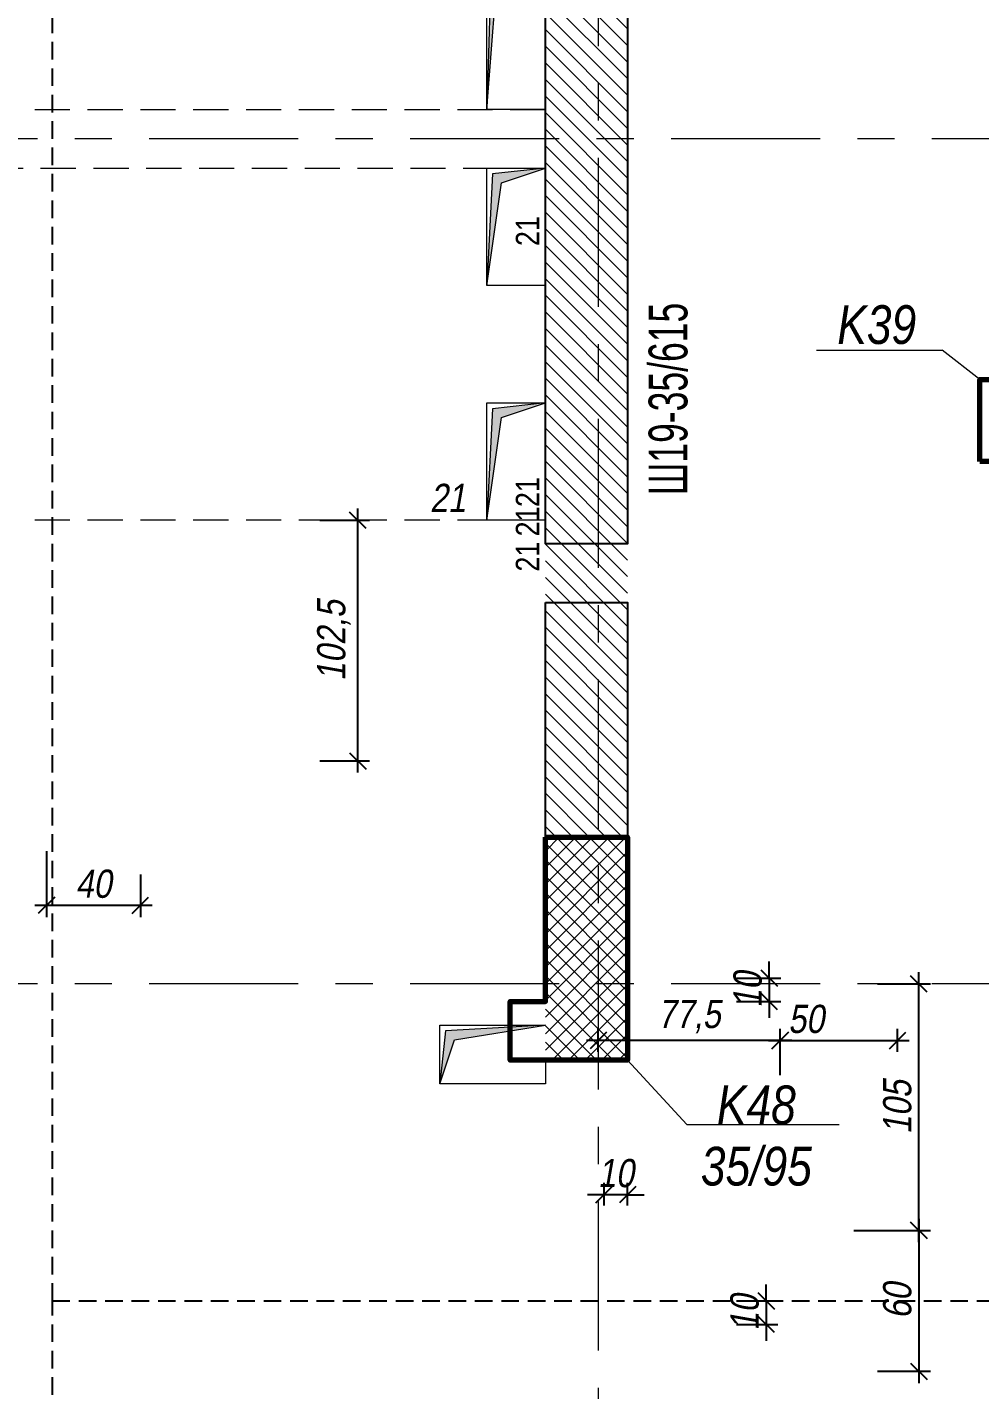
# Model space of a CAD drawing. Header units: millimetres. Extents: x 15565 to 20040, y -491 to 2778.
# Drawn here: x 16602 to 17008, y 1261 to 1841 of the extents above; entities that cross this region are included whole.
import ezdxf

# ---------------------------------------------------------------- set-up
doc = ezdxf.new("R2010")
doc.units = ezdxf.units.MM
doc.header["$PDMODE"] = 35
for name, pattern in [('Grid Line', [111.125, 63.5, -15.875, 15.875, -15.875]), ('HIDDEN', [0.375, 0.25, -0.125]), ('Hidden 3mm', [22.5, 15, -7.5])]:
    doc.linetypes.add(name, pattern=pattern)
doc.layers.get('Defpoints').update_dxf_attribs({"color": 6})
for name, color, linetype, lineweight in [('A-ANNO-DIMS', 41, 'Continuous', 9), ('A-DETL-GENF', 92, 'Continuous', 18), ('A-FLOR-HDLN', 132, 'Hidden 3mm', 18), ('A-WALL-IDEN', 52, 'Continuous', 9), ('A-WALL-PATT', 7, 'Continuous', 50), ('C- оси', 1, 'Continuous', 9), ('S-COLS', 126, 'Continuous', 70), ('S-COLS-IDEN', 50, 'Continuous', 9), ('S-COLS_H', 7, 'Continuous', 70), ('греди', 4, 'Continuous', 25), ('гредиOther', 4, 'Continuous', 25), ('стени', 3, 'Continuous', 25)]:
    doc.layers.add(name, color=color, linetype=linetype, lineweight=lineweight)
doc.layers.add('GA_X', color=41, linetype='Continuous')
doc.layers.add('GA_Y', color=41, linetype='Continuous')
doc.styles.add('Arial Narrow_2', font='ARIALN.TTF', dxfattribs={"width": 0.8, "height": 16.5})
doc.styles.add('Arial Narrow_I', font='ARIALNI.TTF', dxfattribs={"height": 12})
doc.styles.add('Arial Narrow_I_1', font='ARIALNI.TTF', dxfattribs={"height": 16.5})
doc.styles.add('arn', font='ARIALN.TTF')
doc.styles.add('text', font='ARIALN.TTF', dxfattribs={"oblique": 10})
doc.dimstyles.new('arm', dxfattribs={"dimtxt": 10, "dimasz": 7, "dimexe": 5, "dimexo": 5, "dimgap": 3, "dimtad": 1, "dimdec": 1, "dimrnd": 0.5, "dimzin": 9, "dimtxsty": 'arn', "dimblk": 'OBLIQUE', "dimcen": -2.5, "dimdle": 5, "dimse1": 1, "dimse2": 1, "dimsd1": 1, "dimsd2": 1, "dimclrd": 256, "dimclre": 256, "dimclrt": 21, "dimadec": 0, "dimazin": 0, "dimtfac": 1, "dimtdec": 1, "dimtix": 1, "dimtmove": 2, "dimatfit": 3, "dimldrblk": 'DOT', "dimfxl": 1, "dimlwd": -1, "dimlwe": -1, "dimarcsym": 0})
doc.dimstyles.new('S&P', dxfattribs={"dimtxt": 12, "dimasz": 7, "dimexe": 5, "dimexo": 5, "dimgap": 3, "dimtad": 1, "dimdec": 1, "dimrnd": 0.5, "dimzin": 9, "dimtxsty": 'text', "dimblk": 'OBLIQUE', "dimcen": -2.5, "dimdle": 5, "dimclrd": 256, "dimclre": 256, "dimclrt": 21, "dimadec": 0, "dimazin": 0, "dimtfac": 1, "dimtdec": 1, "dimtix": 1, "dimtmove": 2, "dimatfit": 3, "dimldrblk": 'DOT', "dimfxl": 1, "dimlwd": -1, "dimlwe": -1, "dimarcsym": 0})
doc.dimstyles.new('Външни_дименсии_0_5_3', dxfattribs={"dimscale": 30.48, "dimtxt": 12.281172, "dimasz": 0.295276, "dimexe": 0.246063, "dimexo": 0.246063, "dimgap": 0.098425, "dimtad": 1, "dimdec": 1, "dimrnd": 0.5, "dimdsep": 46, "dimtxsty": 'Arial Narrow_I', "dimblk1": 'OBLIQUE', "dimblk2": 'OBLIQUE', "dimsah": 1, "dimcen": 0.09, "dimdle": 0.246063, "dimazin": 0, "dimtfac": 1, "dimtdec": 4, "dimtix": 1, "dimtmove": 0, "dimatfit": 3, "dimfxl": 1, "dimtvp": 1, "dimtolj": 1, "dimtzin": 0, "dimarcsym": 0})

# ---------------------------------------------------------------- blocks, each defined once
blk = doc.blocks.new('*D25')
at = {"layer": 'Defpoints', "color": 0, "transparency": 16777216}
for p in [(16825.46, 1762.33), (16825.46, 1762.33), (16825.46, 1741.33)]:
    blk.add_point(p, dxfattribs=at)
at = {"layer": 'GA_X', "color": 21, "transparency": 16777216, "insert": (16815.36, 1754.33), "char_height": 10, "attachment_point": 5, "rotation": 90, "style": 'arn'}
blk.add_mtext('21', dxfattribs=at)
blk = doc.blocks.new('_Dot')
at = {"color": 0, "linetype": 'ByBlock', "lineweight": -2}
blk.add_line((-0.5, 0), (-1, 0), dxfattribs=at)
at = {"color": 0, "linetype": 'ByBlock', "const_width": 0.5}
blk.add_lwpolyline([(-0.25, 0, 1), (0.25, 0, 1)], format="xyb", close=True, dxfattribs=at)
blk = doc.blocks.new('_Oblique')
at = {"color": 0, "linetype": 'ByBlock', "lineweight": -2}
blk.add_line((-0.5, -0.5), (0.5, 0.5), dxfattribs=at)
blk = doc.blocks.new('*D26')
at = {"layer": 'Defpoints', "color": 0, "transparency": 16777216}
for p in [(16825.46, 1638.66), (16825.46, 1638.66), (16825.46, 1617.66)]:
    blk.add_point(p, dxfattribs=at)
at = {"layer": 'GA_X', "color": 21, "transparency": 16777216, "insert": (16815.36, 1630.66), "char_height": 10, "attachment_point": 5, "rotation": 90, "style": 'arn'}
blk.add_mtext('21', dxfattribs=at)
blk = doc.blocks.new('*D27')
at = {"layer": 'Defpoints', "color": 0, "transparency": 16777216}
for p in [(16825.46, 1623.66), (16825.46, 1623.66), (16825.46, 1602.66)]:
    blk.add_point(p, dxfattribs=at)
at = {"layer": 'GA_X', "color": 21, "transparency": 16777216, "insert": (16815.36, 1615.66), "char_height": 10, "attachment_point": 5, "rotation": 90, "style": 'arn'}
blk.add_mtext('21', dxfattribs=at)
blk = doc.blocks.new('*D30')
at = {"layer": 'Defpoints', "color": 0, "transparency": 16777216}
for p in [(16899.39, 1436.16), (16899.39, 1426.16), (16918.27, 1426.16)]:
    blk.add_point(p, dxfattribs=at)
at = {"layer": 'GA_X', "transparency": 16777216}
for p, q in [((16918.27, 1436.16), (16918.27, 1443.16)), ((16904.39, 1436.16), (16923.27, 1436.16)), ((16918.27, 1436.16), (16918.27, 1426.16)), ((16904.39, 1426.16), (16923.27, 1426.16)), ((16918.27, 1426.16), (16918.27, 1419.16))]:
    blk.add_line(p, q, dxfattribs=at)
at = {"layer": 'GA_X', "transparency": 16777216, "xscale": 7, "yscale": 7, "zscale": 7}
for p, rotation in [((16918.27, 1436.16), 270), ((16918.27, 1426.16), 90)]:
    blk.add_blockref('_Oblique', p, dxfattribs=dict(at, rotation=rotation))
at = {"layer": 'GA_X', "color": 21, "transparency": 16777216, "insert": (16909.14, 1431.16), "char_height": 12, "attachment_point": 5, "rotation": 90, "style": 'text'}
blk.add_mtext('10', dxfattribs=at)
blk = doc.blocks.new('*D31')
at = {"layer": 'Defpoints', "color": 0, "transparency": 16777216}
for p in [(16899.39, 1298.66), (16899.39, 1288.66), (16916.97, 1288.66)]:
    blk.add_point(p, dxfattribs=at)
at = {"layer": 'GA_X', "transparency": 16777216}
for p, q in [((16916.97, 1298.66), (16916.97, 1305.66)), ((16904.39, 1298.66), (16921.97, 1298.66)), ((16916.97, 1298.66), (16916.97, 1288.66)), ((16904.39, 1288.66), (16921.97, 1288.66)), ((16916.97, 1288.66), (16916.97, 1281.66))]:
    blk.add_line(p, q, dxfattribs=at)
at = {"layer": 'GA_X', "transparency": 16777216, "xscale": 7, "yscale": 7, "zscale": 7}
for p, rotation in [((16916.97, 1298.66), 270), ((16916.97, 1288.66), 90)]:
    blk.add_blockref('_Oblique', p, dxfattribs=dict(at, rotation=rotation))
at = {"layer": 'GA_X', "color": 21, "transparency": 16777216, "insert": (16907.85, 1293.66), "char_height": 12, "attachment_point": 5, "rotation": 90, "style": 'text'}
blk.add_mtext('10', dxfattribs=at)
blk = doc.blocks.new('*D93')
at = {"layer": 'Defpoints', "color": 0, "transparency": 16777216}
for p in [(16610.46, 1495.25), (16650.46, 1485.25), (16650.46, 1467.14)]:
    blk.add_point(p, dxfattribs=at)
at = {"layer": 'GA_X', "transparency": 16777216}
for p, q in [((16610.46, 1490.25), (16610.46, 1462.14)), ((16650.46, 1480.25), (16650.46, 1462.14)), ((16605.46, 1467.14), (16655.46, 1467.14))]:
    blk.add_line(p, q, dxfattribs=at)
at = {"layer": 'GA_X', "transparency": 16777216, "xscale": 7, "yscale": 7, "zscale": 7, "rotation": 180}
blk.add_blockref('_Oblique', (16610.46, 1467.14), dxfattribs=at)
at = {"layer": 'GA_X', "transparency": 16777216, "xscale": 7, "yscale": 7, "zscale": 7}
blk.add_blockref('_Oblique', (16650.46, 1467.14), dxfattribs=at)
at = {"layer": 'GA_X', "color": 21, "transparency": 16777216, "insert": (16630.46, 1476.26), "char_height": 12, "attachment_point": 5, "style": 'text'}
blk.add_mtext('40', dxfattribs=at)
blk = doc.blocks.new('*D94')
at = {"layer": 'Defpoints', "color": 0, "transparency": 16777216}
for p in [(16972.96, 1409.56), (16972.96, 1399.79), (16922.96, 1389.79)]:
    blk.add_point(p, dxfattribs=at)
at = {"layer": 'GA_X', "transparency": 16777216}
for p, q in [((16922.96, 1394.79), (16922.96, 1414.56)), ((16972.96, 1404.79), (16972.96, 1414.56)), ((16917.96, 1409.56), (16977.96, 1409.56))]:
    blk.add_line(p, q, dxfattribs=at)
at = {"layer": 'GA_X', "transparency": 16777216, "xscale": 7, "yscale": 7, "zscale": 7, "rotation": 180}
blk.add_blockref('_Oblique', (16922.96, 1409.56), dxfattribs=at)
at = {"layer": 'GA_X', "transparency": 16777216, "xscale": 7, "yscale": 7, "zscale": 7}
blk.add_blockref('_Oblique', (16972.96, 1409.56), dxfattribs=at)
at = {"layer": 'GA_X', "color": 21, "transparency": 16777216, "insert": (16933.99, 1418.68), "char_height": 12, "attachment_point": 5, "style": 'text'}
blk.add_mtext('50', dxfattribs=at)
blk = doc.blocks.new('*D95')
at = {"layer": 'Defpoints', "color": 0, "transparency": 16777216}
for p in [(16845.46, 1409.56), (16845.46, 1399.79), (16922.96, 1389.79)]:
    blk.add_point(p, dxfattribs=at)
at = {"layer": 'GA_X', "transparency": 16777216}
for p, q in [((16845.46, 1404.79), (16845.46, 1414.56)), ((16922.96, 1394.79), (16922.96, 1414.56)), ((16927.96, 1409.56), (16840.46, 1409.56))]:
    blk.add_line(p, q, dxfattribs=at)
at = {"layer": 'GA_X', "transparency": 16777216, "xscale": 7, "yscale": 7, "zscale": 7, "rotation": 180}
blk.add_blockref('_Oblique', (16845.46, 1409.56), dxfattribs=at)
at = {"layer": 'GA_X', "transparency": 16777216, "xscale": 7, "yscale": 7, "zscale": 7}
blk.add_blockref('_Oblique', (16922.96, 1409.56), dxfattribs=at)
at = {"layer": 'GA_X', "color": 21, "transparency": 16777216, "insert": (16884.21, 1419.74), "char_height": 12, "attachment_point": 5, "style": 'text'}
blk.add_mtext('77,5', dxfattribs=at)
blk = doc.blocks.new('*D136')
at = {"layer": 'Defpoints', "color": 0, "transparency": 16777216}
for p in [(16847.96, 1343.88), (16847.96, 1334.33), (16857.96, 1334.33)]:
    blk.add_point(p, dxfattribs=at)
at = {"layer": 'GA_Y', "transparency": 16777216}
for p, q in [((16847.96, 1339.33), (16847.96, 1348.88)), ((16857.96, 1339.33), (16857.96, 1348.88)), ((16847.96, 1343.88), (16840.96, 1343.88)), ((16857.96, 1343.88), (16847.96, 1343.88)), ((16857.96, 1343.88), (16864.96, 1343.88))]:
    blk.add_line(p, q, dxfattribs=at)
at = {"layer": 'GA_Y', "transparency": 16777216, "xscale": 7, "yscale": 7, "zscale": 7}
blk.add_blockref('_Oblique', (16847.96, 1343.88), dxfattribs=at)
at = {"layer": 'GA_Y', "transparency": 16777216, "xscale": 7, "yscale": 7, "zscale": 7, "rotation": 180}
blk.add_blockref('_Oblique', (16857.96, 1343.88), dxfattribs=at)
at = {"layer": 'GA_Y', "color": 21, "transparency": 16777216, "insert": (16852.96, 1353.01), "char_height": 12, "attachment_point": 5, "style": 'text'}
blk.add_mtext('10', dxfattribs=at)
blk = doc.blocks.new('*D171')
at = {"layer": 'Defpoints', "color": 0, "transparency": 16777216}
for p in [(16721.91, 1631.16), (16743.06, 1631.16), (16721.91, 1528.66)]:
    blk.add_point(p, dxfattribs=at)
at = {"layer": 'GA_Y', "transparency": 16777216}
for p, q in [((16726.91, 1631.16), (16748.06, 1631.16)), ((16743.06, 1523.66), (16743.06, 1636.16)), ((16726.91, 1528.66), (16748.06, 1528.66))]:
    blk.add_line(p, q, dxfattribs=at)
at = {"layer": 'GA_Y', "transparency": 16777216, "xscale": 7, "yscale": 7, "zscale": 7}
for p, rotation in [((16743.06, 1631.16), 90), ((16743.06, 1528.66), 270)]:
    blk.add_blockref('_Oblique', p, dxfattribs=dict(at, rotation=rotation))
at = {"layer": 'GA_Y', "color": 21, "transparency": 16777216, "insert": (16732.85, 1579.91), "char_height": 12, "attachment_point": 5, "rotation": 90, "style": 'text'}
blk.add_mtext('102,5', dxfattribs=at)
blk = doc.blocks.new('*D172')
at = {"layer": 'Defpoints', "color": 0, "transparency": 16777216}
for p in [(16949.35, 1328.66), (16959.35, 1268.66), (16982.02, 1268.66)]:
    blk.add_point(p, dxfattribs=at)
at = {"layer": 'GA_Y', "transparency": 16777216}
for p, q in [((16982.02, 1333.66), (16982.02, 1263.66)), ((16954.35, 1328.66), (16987.02, 1328.66)), ((16964.35, 1268.66), (16987.02, 1268.66))]:
    blk.add_line(p, q, dxfattribs=at)
at = {"layer": 'GA_Y', "transparency": 16777216, "xscale": 7, "yscale": 7, "zscale": 7}
for p, rotation in [((16982.02, 1328.66), 90), ((16982.02, 1268.66), 270)]:
    blk.add_blockref('_Oblique', p, dxfattribs=dict(at, rotation=rotation))
at = {"layer": 'GA_Y', "color": 21, "transparency": 16777216, "insert": (16972.89, 1298.66), "char_height": 12, "attachment_point": 5, "rotation": 90, "style": 'text'}
blk.add_mtext('60', dxfattribs=at)
blk = doc.blocks.new('*D173')
at = {"layer": 'Defpoints', "color": 0, "transparency": 16777216}
for p in [(16959.35, 1433.66), (16982.02, 1433.66), (16949.35, 1328.66)]:
    blk.add_point(p, dxfattribs=at)
at = {"layer": 'GA_Y', "transparency": 16777216}
for p, q in [((16964.35, 1433.66), (16987.02, 1433.66)), ((16982.02, 1323.66), (16982.02, 1438.66)), ((16954.35, 1328.66), (16987.02, 1328.66))]:
    blk.add_line(p, q, dxfattribs=at)
at = {"layer": 'GA_Y', "transparency": 16777216, "xscale": 7, "yscale": 7, "zscale": 7}
for p, rotation in [((16982.02, 1433.66), 90), ((16982.02, 1328.66), 270)]:
    blk.add_blockref('_Oblique', p, dxfattribs=dict(at, rotation=rotation))
at = {"layer": 'GA_Y', "color": 21, "transparency": 16777216, "insert": (16972.89, 1381.16), "char_height": 12, "attachment_point": 5, "rotation": 90, "style": 'text'}
blk.add_mtext('105', dxfattribs=at)
blk = doc.blocks.new('*D218')
at = {"layer": 'Defpoints', "color": 0, "transparency": 16777216}
for p in [(16770.91, 1628.66), (16791.91, 1628.66), (16791.91, 1628.66)]:
    blk.add_point(p, dxfattribs=at)
at = {"layer": 'GA_Y', "color": 21, "transparency": 16777216, "insert": (16781.41, 1640.69), "char_height": 12, "attachment_point": 5, "style": 'text'}
blk.add_mtext('21', dxfattribs=at)
blk = doc.blocks.new('_None')
blk = doc.blocks.new('*D237')
at = {"layer": 'Defpoints', "color": 0, "transparency": 16777216}
for p in [(16825.46, 1651.16), (16825.46, 1651.16), (16825.46, 1630.16)]:
    blk.add_point(p, dxfattribs=at)
at = {"layer": 'GA_X', "color": 21, "transparency": 16777216, "insert": (16815.36, 1643.16), "char_height": 10, "attachment_point": 5, "rotation": 90, "style": 'arn'}
blk.add_mtext('21', dxfattribs=at)
blk = doc.blocks.new('Таг колона - Таг колона-2887543-КОФРАЖЕН ПЛАН НА КОТА _14_88 - L5')
at = {"layer": 'S-COLS-IDEN'}
blk.add_line((-0.613, 0), (0.687, 0), dxfattribs=at)
blk = doc.blocks.new('Таг НК_колона - Таг НК_колона-2895541-КОФРАЖЕН ПЛАН НА КОТА _14_88 - L5')
at = {"layer": 'S-COLS-IDEN'}
blk.add_line((-0.443, 0.479), (0.626, 0.479), dxfattribs=at)
blk = doc.blocks.new('*D363')
at = {"layer": 'A-ANNO-DIMS', "color": 0, "lineweight": -2, "transparency": 16777216}
for p, q in [((15902.96, 1813.66), (15902.96, 2303.66)), ((18542.96, 1813.66), (18542.96, 2303.66)), ((15895.46, 2296.16), (18550.46, 2296.16))]:
    blk.add_line(p, q, dxfattribs=at)
at = {"layer": 'Defpoints', "color": 0, "transparency": 16777216}
for p in [(18542.96, 2296.16), (15902.96, 1806.16), (18542.96, 1806.16)]:
    blk.add_point(p, dxfattribs=at)
at = {"layer": 'A-ANNO-DIMS', "color": 0, "lineweight": -2, "transparency": 16777216, "xscale": 9, "yscale": 9, "zscale": 9, "rotation": 180}
blk.add_blockref('_Oblique', (15902.96, 2296.16), dxfattribs=at)
at = {"layer": 'A-ANNO-DIMS', "color": 0, "lineweight": -2, "transparency": 16777216, "xscale": 9, "yscale": 9, "zscale": 9}
blk.add_blockref('_Oblique', (18542.96, 2296.16), dxfattribs=at)
at = {"layer": 'A-ANNO-DIMS', "color": 0, "transparency": 16777216, "insert": (17222.96, 2305.29), "char_height": 12, "width": 36.4926, "attachment_point": 5, "style": 'Arial Narrow_I'}
blk.add_mtext('\\A1;2640', dxfattribs=at)
blk = doc.blocks.new('Отвор плоча правоъгълен_1 - Отвор плоча правоъгълен_1-V2-КОФРАЖЕН ПЛАН НА КОТА _14_88 - L5')
at = {"layer": 'греди', "linetype": 'Hidden 3mm', "lineweight": 18}
blk.add_hatch(color=9, dxfattribs=at).paths.add_polyline_path([(-12.5, -42.5), (-6.25, 36.25), (12.5, 42.5), (-10, 40), (-11.44, -7.43)])
at = {"layer": 'A-DETL-GENF', "color": 142}
for p, q in [((-12.5, 42.5), (12.5, 42.5)), ((-12.5, -42.5), (-12.5, 42.5)), ((12.5, 42.5), (-10, 40)), ((-6.25, 36.25), (12.5, 42.5)), ((-10, 40), (-12.5, -42.5)), ((-12.5, -42.5), (-6.25, 36.25)), ((12.5, -42.5), (-12.5, -42.5))]:
    blk.add_line(p, q, dxfattribs=at)
blk = doc.blocks.new('Отвор плоча правоъгълен_1 - Отвор плоча правоъгълен_1-V3-КОФРАЖЕН ПЛАН НА КОТА _14_88 - L5')
at = {"layer": 'греди', "linetype": 'Hidden 3mm', "lineweight": 18}
blk.add_hatch(color=9, dxfattribs=at).paths.add_polyline_path([(-12.5, -25), (-6.25, 18.75), (12.5, 25), (-10, 22.5)])
at = {"layer": 'A-DETL-GENF', "color": 142}
for p, q in [((-12.5, 25), (12.5, 25)), ((-12.5, -25), (-12.5, 25)), ((12.5, 25), (-10, 22.5)), ((-6.25, 18.75), (12.5, 25)), ((-10, 22.5), (-12.5, -25)), ((-12.5, -25), (-6.25, 18.75)), ((12.5, -25), (-12.5, -25))]:
    blk.add_line(p, q, dxfattribs=at)
blk = doc.blocks.new('Отвор плоча правоъгълен_1 - Отвор плоча правоъгълен_1-V7-КОФРАЖЕН ПЛАН НА КОТА _14_88 - L5')
at = {"layer": 'греди', "linetype": 'Hidden 3mm', "lineweight": 18}
blk.add_hatch(color=9, dxfattribs=at).paths.add_polyline_path([(-22.5, -12.5), (-16.25, 6.25), (22.5, 12.5), (-20, 10)])
at = {"layer": 'A-DETL-GENF', "color": 142}
for p, q in [((-22.5, 12.5), (22.5, 12.5)), ((-22.5, -12.5), (-22.5, 12.5)), ((22.5, 12.5), (-20, 10)), ((-16.25, 6.25), (22.5, 12.5)), ((-20, 10), (-22.5, -12.5)), ((-22.5, -12.5), (-16.25, 6.25)), ((22.5, -2.5), (22.5, -12.5)), ((22.5, -12.5), (-22.5, -12.5))]:
    blk.add_line(p, q, dxfattribs=at)

msp = doc.modelspace()

# ---------------------------------------------------------------- hatches: boundary and pattern name
at = {"layer": 'A-WALL-PATT', "lineweight": 18}
h = msp.add_hatch(dxfattribs=at)
h.set_pattern_fill('FP_2', color=250, style=0, pattern_type=2)
h.set_pattern_definition([(135, (-14351.6817, 4115.3176), (-3.5355339, -3.5355339), [])])
h.paths.add_polyline_path([(16822.96, 1496.16), (16857.96, 1496.16), (16857.96, 1921.16), (16822.96, 1921.16), (16822.96, 1525.22)])
at = {"layer": 'S-COLS_H', "lineweight": 18}
h = msp.add_hatch(dxfattribs=at)
h.set_pattern_fill('FP_1', color=256, style=0, pattern_type=2)
h.set_pattern_definition([(45, (-14351.6817, 4115.3176), (-3.5355339, 3.5355339), []), (135, (-14351.6817, 4115.3176), (-3.5355339, -3.5355339), [])])
h.paths.add_polyline_path([(16822.96, 1401.16), (16857.96, 1401.16), (16857.96, 1496.16), (16822.96, 1496.16)])

# ---------------------------------------------------------------- linework, layer by layer
at = {"layer": 'A-FLOR-HDLN'}
for points in [[(16822.96, 1806.16), (16822.96, 2141.16), (16492.96, 2141.16), (16492.96, 1806.16)], [(16562.96, 1781.16), (16822.96, 1781.16), (16822.96, 1631.16), (16562.96, 1631.16)]]:
    msp.add_lwpolyline(points, close=True, dxfattribs=at)
at = {"layer": 'C- оси', "linetype": 'Grid Line'}
for p, q in [((16845.46, 2341.16), (16845.46, 31.16)), ((18717.96, 1793.66), (15727.96, 1793.66)), ((18717.96, 1433.66), (15727.96, 1433.66))]:
    msp.add_line(p, q, dxfattribs=at)
at = {"layer": 'Defpoints', "color": 252, "linetype": 'HIDDEN', "ltscale": 30}
msp.add_line((16612.96, 1298.66), (16612.96, 2166.16), dxfattribs=at)
msp.add_lwpolyline([(16612.96, 1298.66), (17832.96, 1298.66), (17832.96, 831.16), (16612.96, 831.16)], close=True, dxfattribs=at)
at = {"layer": 'S-COLS'}
for points in [[(17007.96, 1656.16), (17007.96, 1691.16), (17167.96, 1691.16), (17167.96, 1656.16), (17147.96, 1656.16), (17147.96, 1626.16), (17112.96, 1626.16), (17112.96, 1656.16)], [(16822.96, 1496.16), (16857.96, 1496.16), (16857.96, 1401.16), (16807.96, 1401.16), (16807.96, 1426.16), (16822.96, 1426.16)]]:
    msp.add_lwpolyline(points, close=True, dxfattribs=at)
at = {"layer": 'S-COLS-IDEN'}
for p, q in [((17007.96, 1691.16), (16991.94, 1703.58)), ((16857.96, 1401.16), (16883.14, 1373.73))]:
    msp.add_line(p, q, dxfattribs=at)
at = {"layer": 'стени'}
for points in [[(16822.96, 1921.16), (16857.96, 1921.16), (16857.96, 1621.16), (16822.96, 1621.16)], [(16822.96, 1596.16), (16857.96, 1596.16), (16857.96, 1496.16), (16822.96, 1496.16)]]:
    msp.add_lwpolyline(points, close=True, dxfattribs=at)

# ---------------------------------------------------------------- block references
at = {"layer": 'S-COLS-IDEN', "xscale": 49.99999999999998, "yscale": 49.99999999999998, "zscale": 49.99999999999998}
for name, p in [('Таг НК_колона - Таг НК_колона-2895541-КОФРАЖЕН ПЛАН НА КОТА _14_88 - L5', (16960.64, 1679.64)), ('Таг колона - Таг колона-2887543-КОФРАЖЕН ПЛАН НА КОТА _14_88 - L5', (16913.8, 1373.73))]:
    msp.add_blockref(name, p, dxfattribs=at)
at = {"layer": 'гредиOther', "color": 134}
for name, p in [('Отвор плоча правоъгълен_1 - Отвор плоча правоъгълен_1-V2-КОФРАЖЕН ПЛАН НА КОТА _14_88 - L5', (16810.46, 1848.66)), ('Отвор плоча правоъгълен_1 - Отвор плоча правоъгълен_1-V3-КОФРАЖЕН ПЛАН НА КОТА _14_88 - L5', (16810.46, 1756.16)), ('Отвор плоча правоъгълен_1 - Отвор плоча правоъгълен_1-V3-КОФРАЖЕН ПЛАН НА КОТА _14_88 - L5', (16810.46, 1656.16)), ('Отвор плоча правоъгълен_1 - Отвор плоча правоъгълен_1-V7-КОФРАЖЕН ПЛАН НА КОТА _14_88 - L5', (16800.46, 1403.66))]:
    msp.add_blockref(name, p, dxfattribs=at)

# ---------------------------------------------------------------- texts
at = {"layer": 'A-WALL-IDEN', "insert": (16875.3, 1682.83), "char_height": 16.5, "width": 120, "attachment_point": 5, "rotation": 90, "line_spacing_factor": 0.949189, "style": 'Arial Narrow_2'}
msp.add_mtext('\\pt50.80003,101.60007,152.39994,203.19997,254.00001,304.80004,355.60008,406.39995,457.19998,508.00002,558.80005,609.59992,660.39996,711.19999,762.00003,812.80006,863.59993,914.39997,965.2,1016.00004,1066.80008,1117.59995,1168.39998,1219.20002,1270.00005,1320.79992,1371.59996,1422.39999,1473.20003,1524.00006,1574.79993,1625.59997;Ш19-35/615', dxfattribs=at)
at = {"layer": 'S-COLS-IDEN', "char_height": 16.5, "line_spacing_factor": 0.949189, "style": 'Arial Narrow_I_1'}
for s, insert, width, attachment_point in [('\\pxqc,t3.84848,7.69697,11.54545,15.39394,19.24242,23.09091,26.93939,30.78788,34.63636,38.48485,42.33333,46.18182,50.0303,53.87879,57.72727,61.57576,65.42424,69.27273,73.12121,76.9697,80.81818,84.66667,88.51515,92.36364,96.21212,100.06061,103.90909,107.75758,111.60606,115.45455,119.30303,123.15152;{K39}', (16964.08, 1722.76), 33.4, 2), ('\\pxqc,t3.84848,7.69697,11.54545,15.39394,19.24242,23.09091,26.93939,30.78788,34.63636,38.48485,42.33333,46.18182,50.0303,53.87879,57.72727,61.57576,65.42424,69.27273,73.12121,76.9697,80.81818,84.66667,88.51515,92.36364,96.21212,100.06061,103.90909,107.75758,111.60606,115.45455,119.30303,123.15152;{K48\\P35/95}', (16912.81, 1368.98), 46.65, 5)]:
    msp.add_mtext(s, dxfattribs=dict(at, insert=insert, width=width, attachment_point=attachment_point))

# ---------------------------------------------------------------- dimensions: what is measured, and where the dimension line sits
at = {"layer": 'A-ANNO-DIMS'}
dim = msp.add_linear_dim(base=(18542.96, 2296.16), p1=(15902.96, 1806.16), p2=(18542.96, 1806.16), dimstyle='Външни_дименсии_0_5_3', override={"dimpost": '<>', "dimfxl": 2640}, dxfattribs=at)
dim.commit()
dim.dimension.update_dxf_attribs({"geometry": '*D363', "text_midpoint": (17222.96, 2305.29)})
at = {"layer": 'GA_X'}
for base, p1, p2, picture, middle in [((16825.46, 1762.33), (16825.46, 1741.33), (16825.46, 1762.33), '*D25', (16815.36, 1754.33)), ((16825.46, 1651.16), (16825.46, 1630.16), (16825.46, 1651.16), '*D237', (16815.36, 1643.16)), ((16825.46, 1638.66), (16825.46, 1617.66), (16825.46, 1638.66), '*D26', (16815.36, 1630.66)), ((16825.46, 1623.66), (16825.46, 1602.66), (16825.46, 1623.66), '*D27', (16815.36, 1615.66))]:
    dim = msp.add_linear_dim(base=base, p1=p1, p2=p2, angle=90, dimstyle='arm', dxfattribs=at)
    dim.commit()
    dim.dimension.update_dxf_attribs({"geometry": picture, "text_midpoint": middle, "dimtype": 160})
for base, p1, p2, picture, middle in [((16650.46, 1467.14), (16610.46, 1495.25), (16650.46, 1485.25), '*D93', (16630.46, 1476.26)), ((16845.46, 1409.56), (16922.96, 1389.79), (16845.46, 1399.79), '*D95', (16884.21, 1419.74))]:
    dim = msp.add_linear_dim(base=base, p1=p1, p2=p2, dimstyle='S&P', override={"dimarcsym": 2}, dxfattribs=at)
    dim.commit()
    dim.dimension.update_dxf_attribs({"geometry": picture, "text_midpoint": middle})
for base, p1, p2, picture, middle in [((16918.27, 1426.16), (16899.39, 1436.16), (16899.39, 1426.16), '*D30', (16909.14, 1431.16)), ((16916.97, 1288.66), (16899.39, 1298.66), (16899.39, 1288.66), '*D31', (16907.85, 1293.66))]:
    dim = msp.add_linear_dim(base=base, p1=p1, p2=p2, angle=90, dimstyle='S&P', override={"dimarcsym": 2}, dxfattribs=at)
    dim.commit()
    dim.dimension.update_dxf_attribs({"geometry": picture, "text_midpoint": middle})
dim = msp.add_linear_dim(base=(16972.96, 1409.56), p1=(16922.96, 1389.79), p2=(16972.96, 1399.79), dimstyle='S&P', override={"dimarcsym": 2}, dxfattribs=at)
dim.commit()
dim.dimension.update_dxf_attribs({"geometry": '*D94', "text_midpoint": (16933.99, 1418.68), "dimtype": 160})
at = {"layer": 'GA_Y'}
dim = msp.add_linear_dim(base=(16791.91, 1628.66), p1=(16770.91, 1628.66), p2=(16791.91, 1628.66), dimstyle='S&P', override={"dimblk1": 'None', "dimblk2": 'None', "dimsah": 1, "dimse1": 1, "dimse2": 1, "dimsd1": 1, "dimsd2": 1}, dxfattribs=at)
dim.commit()
dim.dimension.update_dxf_attribs({"geometry": '*D218', "text_midpoint": (16781.41, 1640.69), "dimtype": 160})
for base, p1, p2, picture, middle in [((16743.06, 1631.16), (16721.91, 1528.66), (16721.91, 1631.16), '*D171', (16732.85, 1579.91)), ((16982.02, 1433.66), (16949.35, 1328.66), (16959.35, 1433.66), '*D173', (16972.89, 1381.16)), ((16982.02, 1268.66), (16949.35, 1328.66), (16959.35, 1268.66), '*D172', (16972.89, 1298.66))]:
    dim = msp.add_linear_dim(base=base, p1=p1, p2=p2, angle=90, dimstyle='S&P', override={"dimarcsym": 2}, dxfattribs=at)
    dim.commit()
    dim.dimension.update_dxf_attribs({"geometry": picture, "text_midpoint": middle})
dim = msp.add_linear_dim(base=(16847.96, 1343.88), p1=(16857.96, 1334.33), p2=(16847.96, 1334.33), dimstyle='S&P', override={"dimarcsym": 2}, dxfattribs=at)
dim.commit()
dim.dimension.update_dxf_attribs({"geometry": '*D136', "text_midpoint": (16852.96, 1353.01)})

doc.saveas('drawing.dxf')
